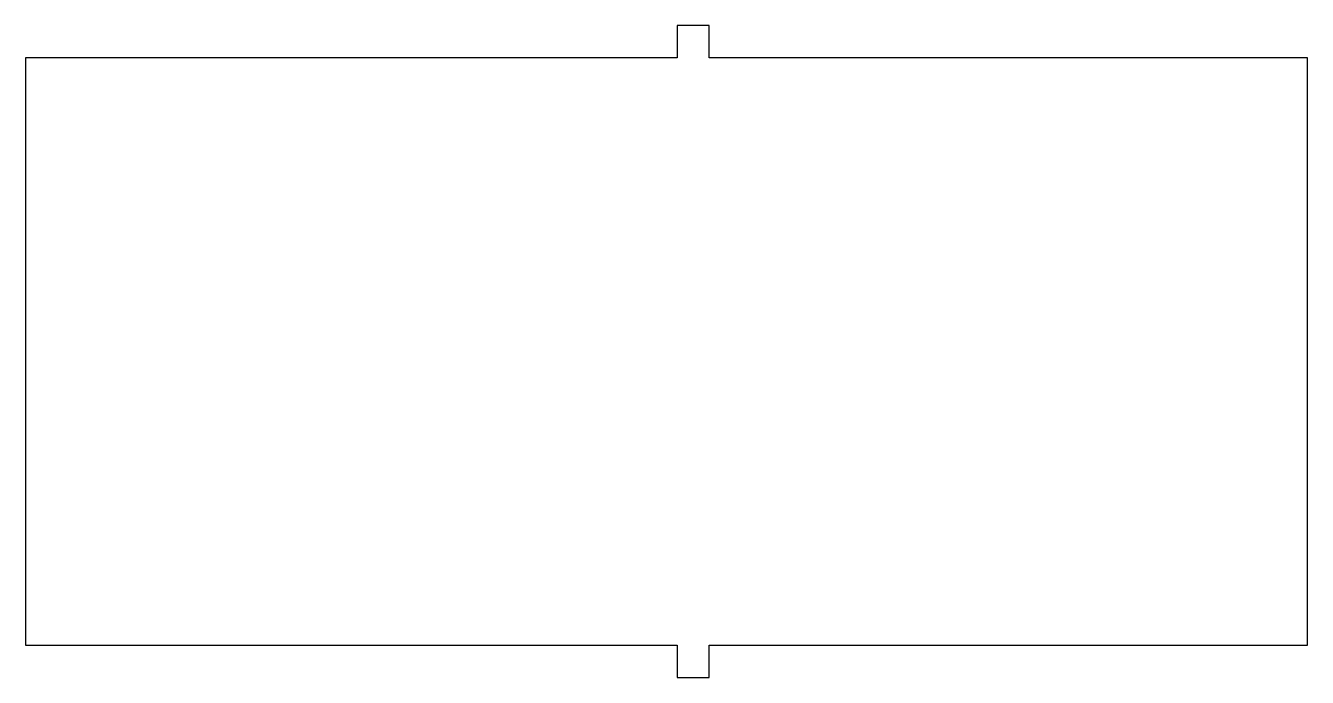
# Model space of a CAD drawing. Header units: millimetres. Extents: x -120 to 0, y -58 to 3.
import ezdxf

# ---------------------------------------------------------------- set-up
doc = ezdxf.new("R2010")
doc.units = ezdxf.units.MM
doc.layers.get('0').update_dxf_attribs({"linetype": 'CONTINUOUS'})

msp = doc.modelspace()

# ---------------------------------------------------------------- linework, layer by layer
msp.add_lwpolyline([(-59, -55), (-59, -58), (-56, -58), (-56, -55), (0, -55), (0, 0), (-56, 0), (-56, 3), (-59, 3), (-59, 0), (-120, 0), (-120, -55)], close=True)

doc.saveas('drawing.dxf')
